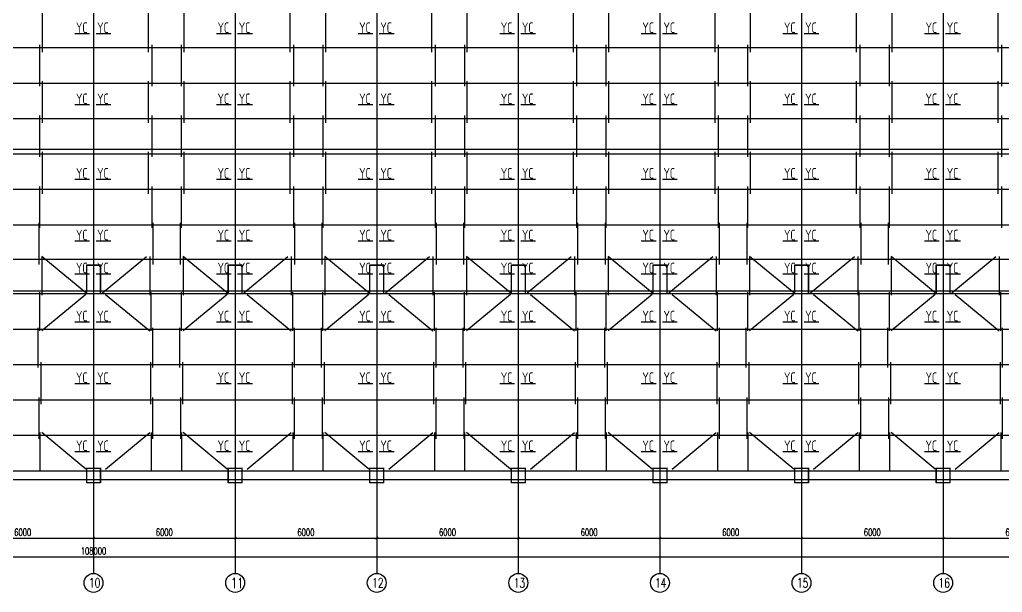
# Model space of a CAD drawing. Extents: x -73672 to 366960, y -527333 to 140666.
# Drawn here: x 250226 to 291866, y -342039 to -317779 of the extents above; entities that cross this region are included whole.
import ezdxf
from ezdxf.enums import TextEntityAlignment as Align

# ---------------------------------------------------------------- set-up
doc = ezdxf.new("R2010")
doc.units = 0
doc.header["$LTSCALE"] = 1000
doc.header["$MEASUREMENT"] = 0
for name, color, linetype in [('AXIS', 3, 'Continuous'), ('AXIS_TEXT', 7, 'Continuous'), ('COLUMN', 9, 'Continuous'), ('TEXT', 3, 'Continuous')]:
    doc.layers.add(name, color=color, linetype=linetype)
doc.styles.add('_TCH_AXIS', font='COMPLEX', dxfattribs={"bigfont": 'GBCBIG'})
doc.styles.add('_TCH_DIM_T3', font='SIMPLEX', dxfattribs={"width": 0.705882, "bigfont": 'GBCBIG'})
doc.styles.add('COMPLEX', font='COMPLEX', dxfattribs={"bigfont": 'Tssdchn.shx'})
doc.styles.add('TSSD_Rein', font='Tssdeng.shx', dxfattribs={"width": 0.7, "bigfont": 'hztxt.shx'})
doc.dimstyles.new('_TCH_ARCH-100', dxfattribs={"dimtxt": 297.5, "dimasz": 100, "dimexe": 250, "dimexo": 300, "dimgap": 100, "dimtad": 1, "dimdec": 0, "dimzin": 0, "dimdsep": 46, "dimtxsty": '_TCH_DIM_T3', "dimblk": 'ARCHTICK', "dimcen": 0.09, "dimclrt": 7, "dimazin": 2, "dimtfac": 1, "dimtdec": 0, "dimtix": 1, "dimtmove": 2, "dimatfit": 3, "dimfxl": 0, "dimtolj": 1, "dimtzin": 0, "dimarcsym": 0})

# ---------------------------------------------------------------- blocks, each defined once
blk = doc.blocks.new('_ArchTick')
at = {"color": 0, "linetype": 'ByBlock', "const_width": 0.4}
blk.add_lwpolyline([(-0.5, -0.5), (0.5, 0.5)], dxfattribs=at)
blk = doc.blocks.new('*D8695')
at = {"layer": 'AXIS', "color": 0, "lineweight": -2}
for p, q in [((199356, -337539), (199356, -340789)), ((307356, -337539), (307356, -340789)), ((199356, -340539), (307356, -340539))]:
    blk.add_line(p, q, dxfattribs=at)
at = {"layer": 'Defpoints', "color": 0}
for p in [(199356, -337239), (307356, -337239), (307356, -340539)]:
    blk.add_point(p, dxfattribs=at)
at = {"layer": 'AXIS', "color": 0, "linetype": 'ByBlock', "lineweight": -2, "xscale": 100, "yscale": 100, "zscale": 100, "rotation": 180}
blk.add_blockref('_ArchTick', (199356, -340539), dxfattribs=at)
at = {"layer": 'AXIS', "color": 0, "linetype": 'ByBlock', "lineweight": -2, "xscale": 100, "yscale": 100, "zscale": 100}
blk.add_blockref('_ArchTick', (307356, -340539), dxfattribs=at)
at = {"layer": 'AXIS', "color": 7, "insert": (253356, -340290), "char_height": 297.5, "attachment_point": 5, "style": '_TCH_DIM_T3'}
blk.add_mtext('\\A1;108000', dxfattribs=at)
blk = doc.blocks.new('*D8704')
at = {"layer": 'AXIS', "color": 0, "lineweight": -2}
for p, q in [((247356, -337539), (247356, -339989)), ((253356, -337539), (253356, -339989)), ((247356, -339739), (253356, -339739))]:
    blk.add_line(p, q, dxfattribs=at)
at = {"layer": 'Defpoints', "color": 0}
for p in [(247356, -337239), (253356, -337239), (253356, -339739)]:
    blk.add_point(p, dxfattribs=at)
at = {"layer": 'AXIS', "color": 0, "linetype": 'ByBlock', "lineweight": -2, "xscale": 100, "yscale": 100, "zscale": 100, "rotation": 180}
blk.add_blockref('_ArchTick', (247356, -339739), dxfattribs=at)
at = {"layer": 'AXIS', "color": 0, "linetype": 'ByBlock', "lineweight": -2, "xscale": 100, "yscale": 100, "zscale": 100}
blk.add_blockref('_ArchTick', (253356, -339739), dxfattribs=at)
at = {"layer": 'AXIS', "color": 7, "insert": (250356, -339490), "char_height": 297.5, "attachment_point": 5, "style": '_TCH_DIM_T3'}
blk.add_mtext('\\A1;6000', dxfattribs=at)
blk = doc.blocks.new('*D8705')
at = {"layer": 'AXIS', "color": 0, "lineweight": -2}
for p, q in [((253356, -337539), (253356, -339989)), ((259356, -337539), (259356, -339989)), ((253356, -339739), (259356, -339739))]:
    blk.add_line(p, q, dxfattribs=at)
at = {"layer": 'Defpoints', "color": 0}
for p in [(253356, -337239), (259356, -337239), (259356, -339739)]:
    blk.add_point(p, dxfattribs=at)
at = {"layer": 'AXIS', "color": 0, "linetype": 'ByBlock', "lineweight": -2, "xscale": 100, "yscale": 100, "zscale": 100, "rotation": 180}
blk.add_blockref('_ArchTick', (253356, -339739), dxfattribs=at)
at = {"layer": 'AXIS', "color": 0, "linetype": 'ByBlock', "lineweight": -2, "xscale": 100, "yscale": 100, "zscale": 100}
blk.add_blockref('_ArchTick', (259356, -339739), dxfattribs=at)
at = {"layer": 'AXIS', "color": 7, "insert": (256356, -339490), "char_height": 297.5, "attachment_point": 5, "style": '_TCH_DIM_T3'}
blk.add_mtext('\\A1;6000', dxfattribs=at)
blk = doc.blocks.new('*D8706')
at = {"layer": 'AXIS', "color": 0, "lineweight": -2}
for p, q in [((259356, -337539), (259356, -339989)), ((265356, -337539), (265356, -339989)), ((259356, -339739), (265356, -339739))]:
    blk.add_line(p, q, dxfattribs=at)
at = {"layer": 'Defpoints', "color": 0}
for p in [(259356, -337239), (265356, -337239), (265356, -339739)]:
    blk.add_point(p, dxfattribs=at)
at = {"layer": 'AXIS', "color": 0, "linetype": 'ByBlock', "lineweight": -2, "xscale": 100, "yscale": 100, "zscale": 100, "rotation": 180}
blk.add_blockref('_ArchTick', (259356, -339739), dxfattribs=at)
at = {"layer": 'AXIS', "color": 0, "linetype": 'ByBlock', "lineweight": -2, "xscale": 100, "yscale": 100, "zscale": 100}
blk.add_blockref('_ArchTick', (265356, -339739), dxfattribs=at)
at = {"layer": 'AXIS', "color": 7, "insert": (262356, -339490), "char_height": 297.5, "attachment_point": 5, "style": '_TCH_DIM_T3'}
blk.add_mtext('\\A1;6000', dxfattribs=at)
blk = doc.blocks.new('*D8707')
at = {"layer": 'AXIS', "color": 0, "lineweight": -2}
for p, q in [((265356, -337539), (265356, -339989)), ((271356, -337539), (271356, -339989)), ((265356, -339739), (271356, -339739))]:
    blk.add_line(p, q, dxfattribs=at)
at = {"layer": 'Defpoints', "color": 0}
for p in [(265356, -337239), (271356, -337239), (271356, -339739)]:
    blk.add_point(p, dxfattribs=at)
at = {"layer": 'AXIS', "color": 0, "linetype": 'ByBlock', "lineweight": -2, "xscale": 100, "yscale": 100, "zscale": 100, "rotation": 180}
blk.add_blockref('_ArchTick', (265356, -339739), dxfattribs=at)
at = {"layer": 'AXIS', "color": 0, "linetype": 'ByBlock', "lineweight": -2, "xscale": 100, "yscale": 100, "zscale": 100}
blk.add_blockref('_ArchTick', (271356, -339739), dxfattribs=at)
at = {"layer": 'AXIS', "color": 7, "insert": (268356, -339490), "char_height": 297.5, "attachment_point": 5, "style": '_TCH_DIM_T3'}
blk.add_mtext('\\A1;6000', dxfattribs=at)
blk = doc.blocks.new('*D8708')
at = {"layer": 'AXIS', "color": 0, "lineweight": -2}
for p, q in [((271356, -337539), (271356, -339989)), ((277356, -337539), (277356, -339989)), ((271356, -339739), (277356, -339739))]:
    blk.add_line(p, q, dxfattribs=at)
at = {"layer": 'Defpoints', "color": 0}
for p in [(271356, -337239), (277356, -337239), (277356, -339739)]:
    blk.add_point(p, dxfattribs=at)
at = {"layer": 'AXIS', "color": 0, "linetype": 'ByBlock', "lineweight": -2, "xscale": 100, "yscale": 100, "zscale": 100, "rotation": 180}
blk.add_blockref('_ArchTick', (271356, -339739), dxfattribs=at)
at = {"layer": 'AXIS', "color": 0, "linetype": 'ByBlock', "lineweight": -2, "xscale": 100, "yscale": 100, "zscale": 100}
blk.add_blockref('_ArchTick', (277356, -339739), dxfattribs=at)
at = {"layer": 'AXIS', "color": 7, "insert": (274356, -339490), "char_height": 297.5, "attachment_point": 5, "style": '_TCH_DIM_T3'}
blk.add_mtext('\\A1;6000', dxfattribs=at)
blk = doc.blocks.new('*D8709')
at = {"layer": 'AXIS', "color": 0, "lineweight": -2}
for p, q in [((277356, -337539), (277356, -339989)), ((283356, -337539), (283356, -339989)), ((277356, -339739), (283356, -339739))]:
    blk.add_line(p, q, dxfattribs=at)
at = {"layer": 'Defpoints', "color": 0}
for p in [(277356, -337239), (283356, -337239), (283356, -339739)]:
    blk.add_point(p, dxfattribs=at)
at = {"layer": 'AXIS', "color": 0, "linetype": 'ByBlock', "lineweight": -2, "xscale": 100, "yscale": 100, "zscale": 100, "rotation": 180}
blk.add_blockref('_ArchTick', (277356, -339739), dxfattribs=at)
at = {"layer": 'AXIS', "color": 0, "linetype": 'ByBlock', "lineweight": -2, "xscale": 100, "yscale": 100, "zscale": 100}
blk.add_blockref('_ArchTick', (283356, -339739), dxfattribs=at)
at = {"layer": 'AXIS', "color": 7, "insert": (280356, -339490), "char_height": 297.5, "attachment_point": 5, "style": '_TCH_DIM_T3'}
blk.add_mtext('\\A1;6000', dxfattribs=at)
blk = doc.blocks.new('*D8710')
at = {"layer": 'AXIS', "color": 0, "lineweight": -2}
for p, q in [((283356, -337539), (283356, -339989)), ((289356, -337539), (289356, -339989)), ((283356, -339739), (289356, -339739))]:
    blk.add_line(p, q, dxfattribs=at)
at = {"layer": 'Defpoints', "color": 0}
for p in [(283356, -337239), (289356, -337239), (289356, -339739)]:
    blk.add_point(p, dxfattribs=at)
at = {"layer": 'AXIS', "color": 0, "linetype": 'ByBlock', "lineweight": -2, "xscale": 100, "yscale": 100, "zscale": 100, "rotation": 180}
blk.add_blockref('_ArchTick', (283356, -339739), dxfattribs=at)
at = {"layer": 'AXIS', "color": 0, "linetype": 'ByBlock', "lineweight": -2, "xscale": 100, "yscale": 100, "zscale": 100}
blk.add_blockref('_ArchTick', (289356, -339739), dxfattribs=at)
at = {"layer": 'AXIS', "color": 7, "insert": (286356, -339490), "char_height": 297.5, "attachment_point": 5, "style": '_TCH_DIM_T3'}
blk.add_mtext('\\A1;6000', dxfattribs=at)
blk = doc.blocks.new('*D8711')
at = {"layer": 'AXIS', "color": 0, "lineweight": -2}
for p, q in [((289356, -337539), (289356, -339989)), ((295356, -337539), (295356, -339989)), ((289356, -339739), (295356, -339739))]:
    blk.add_line(p, q, dxfattribs=at)
at = {"layer": 'Defpoints', "color": 0}
for p in [(289356, -337239), (295356, -337239), (295356, -339739)]:
    blk.add_point(p, dxfattribs=at)
at = {"layer": 'AXIS', "color": 0, "linetype": 'ByBlock', "lineweight": -2, "xscale": 100, "yscale": 100, "zscale": 100, "rotation": 180}
blk.add_blockref('_ArchTick', (289356, -339739), dxfattribs=at)
at = {"layer": 'AXIS', "color": 0, "linetype": 'ByBlock', "lineweight": -2, "xscale": 100, "yscale": 100, "zscale": 100}
blk.add_blockref('_ArchTick', (295356, -339739), dxfattribs=at)
at = {"layer": 'AXIS', "color": 7, "insert": (292356, -339490), "char_height": 297.5, "attachment_point": 5, "style": '_TCH_DIM_T3'}
blk.add_mtext('\\A1;6000', dxfattribs=at)
blk = doc.blocks.new('_AXISO')
blk.add_circle((0, 0), 0.5)
at = {"layer": 'AXIS_TEXT', "style": 'COMPLEX'}
blk.add_attdef('A', text='', height=0.56, dxfattribs=at).set_placement((-0.25, -0.28), (0.25, -0.28), align=Align.FIT)

msp = doc.modelspace()

# ---------------------------------------------------------------- linework, layer by layer
at = {"color": 1}
for p, q in [((253356.38, -279613.36), (253356.38, -337919.16)), ((259356.38, -279613.36), (259356.38, -337919.16)), ((265356.38, -279613.36), (265356.38, -337919.16)), ((271356.38, -279613.36), (271356.38, -337919.16)), ((277356.38, -279613.36), (277356.38, -337919.16)), ((283356.38, -279613.36), (283356.38, -337919.16)), ((289356.38, -279613.36), (289356.38, -337919.16)), ((196970.72, -323265.56), (308442.6, -323265.56)), ((196970.72, -329265.56), (308442.6, -329265.56)), ((196970.72, -337265.56), (308442.6, -337265.56))]:
    msp.add_line(p, q, dxfattribs=at)
at = {"color": 0}
for p, q in [((251179.22, -317384.49), (251179.22, -319155.43)), ((255676.61, -317384.49), (255676.61, -319155.43)), ((257179.22, -317384.49), (257179.22, -319155.43)), ((261676.61, -317384.49), (261676.61, -319155.43)), ((263179.22, -317384.49), (263179.22, -319155.43)), ((267676.61, -317384.49), (267676.61, -319155.43)), ((269179.22, -317384.49), (269179.22, -319155.43)), ((273676.61, -317384.49), (273676.61, -319155.43)), ((275179.22, -317384.49), (275179.22, -319155.43)), ((279676.61, -317384.49), (279676.61, -319155.43)), ((281179.22, -317384.49), (281179.22, -319155.43)), ((285676.61, -317384.49), (285676.61, -319155.43)), ((287179.22, -317384.49), (287179.22, -319155.43)), ((291676.61, -317384.49), (291676.61, -319155.43)), ((251068.71, -318842.33), (251068.71, -320594.82)), ((255827.72, -318842.33), (255827.72, -320594.82)), ((257068.71, -318842.33), (257068.71, -320594.82)), ((261827.72, -318842.33), (261827.72, -320594.82)), ((263068.71, -318842.33), (263068.71, -320594.82)), ((267827.72, -318842.33), (267827.72, -320594.82)), ((269068.71, -318842.33), (269068.71, -320594.82)), ((273827.72, -318842.33), (273827.72, -320594.82)), ((275068.71, -318842.33), (275068.71, -320594.82)), ((279827.72, -318842.33), (279827.72, -320594.82)), ((281068.71, -318842.33), (281068.71, -320594.82)), ((285827.72, -318842.33), (285827.72, -320594.82)), ((287068.71, -318842.33), (287068.71, -320594.82)), ((291827.72, -318842.33), (291827.72, -320594.82)), ((251179.22, -320384.49), (251179.22, -322155.43)), ((255676.61, -320384.49), (255676.61, -322155.43)), ((257179.22, -320384.49), (257179.22, -322155.43)), ((261676.61, -320384.49), (261676.61, -322155.43)), ((263179.22, -320384.49), (263179.22, -322155.43)), ((267676.61, -320384.49), (267676.61, -322155.43)), ((269179.22, -320384.49), (269179.22, -322155.43)), ((273676.61, -320384.49), (273676.61, -322155.43)), ((275179.22, -320384.49), (275179.22, -322155.43)), ((279676.61, -320384.49), (279676.61, -322155.43)), ((281179.22, -320384.49), (281179.22, -322155.43)), ((285676.61, -320384.49), (285676.61, -322155.43)), ((287179.22, -320384.49), (287179.22, -322155.43)), ((291676.61, -320384.49), (291676.61, -322155.43)), ((251068.71, -321842.33), (251068.71, -323594.82)), ((255827.72, -321842.33), (255827.72, -323594.82)), ((257068.71, -321842.33), (257068.71, -323594.82)), ((261827.72, -321842.33), (261827.72, -323594.82)), ((263068.71, -321842.33), (263068.71, -323594.82)), ((267827.72, -321842.33), (267827.72, -323594.82)), ((269068.71, -321842.33), (269068.71, -323594.82)), ((273827.72, -321842.33), (273827.72, -323594.82)), ((275068.71, -321842.33), (275068.71, -323594.82)), ((279827.72, -321842.33), (279827.72, -323594.82)), ((281068.71, -321842.33), (281068.71, -323594.82)), ((285827.72, -321842.33), (285827.72, -323594.82)), ((287068.71, -321842.33), (287068.71, -323594.82)), ((291827.72, -321842.33), (291827.72, -323594.82)), ((251179.22, -323384.49), (251179.22, -325155.43)), ((255676.61, -323384.49), (255676.61, -325155.43)), ((257179.22, -323384.49), (257179.22, -325155.43)), ((261676.61, -323384.49), (261676.61, -325155.43)), ((263179.22, -323384.49), (263179.22, -325155.43)), ((267676.61, -323384.49), (267676.61, -325155.43)), ((269179.22, -323384.49), (269179.22, -325155.43)), ((273676.61, -323384.49), (273676.61, -325155.43)), ((275179.22, -323384.49), (275179.22, -325155.43)), ((279676.61, -323384.49), (279676.61, -325155.43)), ((281179.22, -323384.49), (281179.22, -325155.43)), ((285676.61, -323384.49), (285676.61, -325155.43)), ((287179.22, -323384.49), (287179.22, -325155.43)), ((291676.61, -323384.49), (291676.61, -325155.43)), ((251068.71, -324842.33), (251068.71, -326594.82)), ((255827.72, -324842.33), (255827.72, -326594.82)), ((257068.71, -324842.33), (257068.71, -326594.82)), ((261827.72, -324842.33), (261827.72, -326594.82)), ((263068.71, -324842.33), (263068.71, -326594.82)), ((267827.72, -324842.33), (267827.72, -326594.82)), ((269068.71, -324842.33), (269068.71, -326594.82)), ((273827.72, -324842.33), (273827.72, -326594.82)), ((275068.71, -324842.33), (275068.71, -326594.82)), ((279827.72, -324842.33), (279827.72, -326594.82)), ((281068.71, -324842.33), (281068.71, -326594.82)), ((285827.72, -324842.33), (285827.72, -326594.82)), ((287068.71, -324842.33), (287068.71, -326594.82)), ((291827.72, -324842.33), (291827.72, -326594.82)), ((251032.48, -326384.49), (251032.48, -328155.43)), ((255870.51, -326384.49), (255870.51, -328155.43)), ((257032.48, -326384.49), (257032.48, -328155.43)), ((261870.51, -326384.49), (261870.51, -328155.43)), ((263032.48, -326384.49), (263032.48, -328155.43)), ((267870.51, -326384.49), (267870.51, -328155.43)), ((269032.48, -326384.49), (269032.48, -328155.43)), ((273870.51, -326384.49), (273870.51, -328155.43)), ((275032.48, -326384.49), (275032.48, -328155.43)), ((279870.51, -326384.49), (279870.51, -328155.43)), ((281032.48, -326384.49), (281032.48, -328155.43)), ((285870.51, -326384.49), (285870.51, -328155.43)), ((287032.48, -326384.49), (287032.48, -328155.43)), ((251001.83, -330834.73), (251001.83, -332516.01)), ((255861.46, -330834.73), (255861.46, -332516.01)), ((257001.83, -330834.73), (257001.83, -332516.01)), ((261861.46, -330834.73), (261861.46, -332516.01)), ((263001.83, -330834.73), (263001.83, -332516.01)), ((267861.46, -330834.73), (267861.46, -332516.01)), ((269001.83, -330834.73), (269001.83, -332516.01)), ((273861.46, -330834.73), (273861.46, -332516.01)), ((275001.83, -330834.73), (275001.83, -332516.01)), ((279861.46, -330834.73), (279861.46, -332516.01)), ((281001.83, -330834.73), (281001.83, -332516.01)), ((285861.46, -330834.73), (285861.46, -332516.01)), ((287001.83, -330834.73), (287001.83, -332516.01)), ((291861.46, -330834.73), (291861.46, -332516.01)), ((251122.7, -332283.67), (251122.7, -334068.02)), ((255767.67, -332283.67), (255767.67, -334068.02)), ((257122.7, -332283.67), (257122.7, -334068.02)), ((261767.67, -332283.67), (261767.67, -334068.02)), ((263122.7, -332283.67), (263122.7, -334068.02)), ((267767.67, -332283.67), (267767.67, -334068.02)), ((269122.7, -332283.67), (269122.7, -334068.02)), ((273767.67, -332283.67), (273767.67, -334068.02)), ((275122.7, -332283.67), (275122.7, -334068.02)), ((279767.67, -332283.67), (279767.67, -334068.02)), ((281122.7, -332283.67), (281122.7, -334068.02)), ((285767.67, -332283.67), (285767.67, -334068.02)), ((287122.7, -332283.67), (287122.7, -334068.02)), ((291767.67, -332283.67), (291767.67, -334068.02)), ((251042.21, -333786.28), (251042.21, -335530.39)), ((255861.58, -333786.28), (255861.58, -335530.39)), ((257042.21, -333786.28), (257042.21, -335530.39)), ((261861.58, -333786.28), (261861.58, -335530.39)), ((263042.21, -333786.28), (263042.21, -335530.39)), ((267861.58, -333786.28), (267861.58, -335530.39)), ((269042.21, -333786.28), (269042.21, -335530.39)), ((273861.58, -333786.28), (273861.58, -335530.39)), ((275042.21, -333786.28), (275042.21, -335530.39)), ((279861.58, -333786.28), (279861.58, -335530.39)), ((281042.21, -333786.28), (281042.21, -335530.39)), ((285861.58, -333786.28), (285861.58, -335530.39)), ((287042.21, -333786.28), (287042.21, -335530.39)), ((291861.58, -333786.28), (291861.58, -335530.39))]:
    msp.add_line(p, q, dxfattribs=at)
for p, q in [((252566.8, -318364.91), (253192.3, -318364.91)), ((253462.96, -318364.91), (254088.46, -318364.91)), ((258566.8, -318364.91), (259192.3, -318364.91)), ((259462.96, -318364.91), (260088.46, -318364.91)), ((264566.8, -318364.91), (265192.3, -318364.91)), ((265462.96, -318364.91), (266088.46, -318364.91)), ((270566.8, -318364.91), (271192.3, -318364.91)), ((271462.96, -318364.91), (272088.46, -318364.91)), ((276566.8, -318364.91), (277192.3, -318364.91)), ((277462.96, -318364.91), (278088.46, -318364.91)), ((282566.8, -318364.91), (283192.3, -318364.91)), ((283462.96, -318364.91), (284088.46, -318364.91)), ((288566.8, -318364.91), (289192.3, -318364.91)), ((289462.96, -318364.91), (290088.46, -318364.91)), ((252566.8, -321377.09), (253192.3, -321377.09)), ((253462.96, -321377.09), (254088.46, -321377.09)), ((258566.8, -321377.09), (259192.3, -321377.09)), ((259462.96, -321377.09), (260088.46, -321377.09)), ((264566.8, -321377.09), (265192.3, -321377.09)), ((265462.96, -321377.09), (266088.46, -321377.09)), ((270566.8, -321377.09), (271192.3, -321377.09)), ((271462.96, -321377.09), (272088.46, -321377.09)), ((276566.8, -321377.09), (277192.3, -321377.09)), ((277462.96, -321377.09), (278088.46, -321377.09)), ((282566.8, -321377.09), (283192.3, -321377.09)), ((283462.96, -321377.09), (284088.46, -321377.09)), ((288566.8, -321377.09), (289192.3, -321377.09)), ((289462.96, -321377.09), (290088.46, -321377.09)), ((252566.8, -324532.57), (253192.3, -324532.57)), ((253462.96, -324532.57), (254088.46, -324532.57)), ((258566.8, -324532.57), (259192.3, -324532.57)), ((259462.96, -324532.57), (260088.46, -324532.57)), ((264566.8, -324532.57), (265192.3, -324532.57)), ((265462.96, -324532.57), (266088.46, -324532.57)), ((270566.8, -324532.57), (271192.3, -324532.57)), ((271462.96, -324532.57), (272088.46, -324532.57)), ((276566.8, -324532.57), (277192.3, -324532.57)), ((277462.96, -324532.57), (278088.46, -324532.57)), ((282566.8, -324532.57), (283192.3, -324532.57)), ((283462.96, -324532.57), (284088.46, -324532.57)), ((288566.8, -324532.57), (289192.3, -324532.57)), ((289462.96, -324532.57), (290088.46, -324532.57)), ((252566.8, -327148.46), (253192.3, -327148.46)), ((253462.96, -327148.46), (254088.46, -327148.46)), ((258566.8, -327148.46), (259192.3, -327148.46)), ((259462.96, -327148.46), (260088.46, -327148.46)), ((264566.8, -327148.46), (265192.3, -327148.46)), ((265462.96, -327148.46), (266088.46, -327148.46)), ((270566.8, -327148.46), (271192.3, -327148.46)), ((271462.96, -327148.46), (272088.46, -327148.46)), ((276566.8, -327148.46), (277192.3, -327148.46)), ((277462.96, -327148.46), (278088.46, -327148.46)), ((282566.8, -327148.46), (283192.3, -327148.46)), ((283462.96, -327148.46), (284088.46, -327148.46)), ((288566.8, -327148.46), (289192.3, -327148.46)), ((289462.96, -327148.46), (290088.46, -327148.46)), ((253024.08, -329353.35), (251158.95, -327808.51)), ((251158.95, -327808.51), (251158.95, -329448.55)), ((253730.28, -329353.35), (255595.41, -327808.51)), ((255735.56, -327808.51), (255735.56, -329448.55)), ((259024.08, -329353.35), (257158.95, -327808.51)), ((257158.95, -327808.51), (257158.95, -329448.55)), ((259730.28, -329353.35), (261595.41, -327808.51)), ((261735.56, -327808.51), (261735.56, -329448.55)), ((265024.08, -329353.35), (263158.95, -327808.51)), ((263158.95, -327808.51), (263158.95, -329448.55)), ((265730.28, -329353.35), (267595.41, -327808.51)), ((267735.56, -327808.51), (267735.56, -329448.55)), ((271024.08, -329353.35), (269158.95, -327808.51)), ((269158.95, -327808.51), (269158.95, -329448.55)), ((271730.28, -329353.35), (273595.41, -327808.51)), ((273735.56, -327808.51), (273735.56, -329448.55)), ((277024.08, -329353.35), (275158.95, -327808.51)), ((275158.95, -327808.51), (275158.95, -329448.55)), ((277730.28, -329353.35), (279595.41, -327808.51)), ((279735.56, -327808.51), (279735.56, -329448.55)), ((283024.08, -329353.35), (281158.95, -327808.51)), ((281158.95, -327808.51), (281158.95, -329448.55)), ((283730.28, -329353.35), (285595.41, -327808.51)), ((285735.56, -327808.51), (285735.56, -329448.55)), ((289024.08, -329353.35), (287158.95, -327808.51)), ((287158.95, -327808.51), (287158.95, -329448.55)), ((289730.28, -329353.35), (291595.41, -327808.51)), ((291735.56, -327808.51), (291735.56, -329448.55)), ((252566.8, -328544.28), (253192.3, -328544.28)), ((253462.96, -328544.28), (254088.46, -328544.28)), ((258566.8, -328544.28), (259192.3, -328544.28)), ((259462.96, -328544.28), (260088.46, -328544.28)), ((264566.8, -328544.28), (265192.3, -328544.28)), ((265462.96, -328544.28), (266088.46, -328544.28)), ((270566.8, -328544.28), (271192.3, -328544.28)), ((271462.96, -328544.28), (272088.46, -328544.28)), ((276566.8, -328544.28), (277192.3, -328544.28)), ((277462.96, -328544.28), (278088.46, -328544.28)), ((282566.8, -328544.28), (283192.3, -328544.28)), ((283462.96, -328544.28), (284088.46, -328544.28)), ((288566.8, -328544.28), (289192.3, -328544.28)), ((289462.96, -328544.28), (290088.46, -328544.28)), ((251078.45, -330962.6), (251078.45, -329322.56)), ((255802.64, -330962.6), (255802.64, -329322.56)), ((257078.45, -330962.6), (257078.45, -329322.56)), ((261802.64, -330962.6), (261802.64, -329322.56)), ((263078.45, -330962.6), (263078.45, -329322.56)), ((267802.64, -330962.6), (267802.64, -329322.56)), ((269078.45, -330962.6), (269078.45, -329322.56)), ((273802.64, -330962.6), (273802.64, -329322.56)), ((275078.45, -330962.6), (275078.45, -329322.56)), ((279802.64, -330962.6), (279802.64, -329322.56)), ((281078.45, -330962.6), (281078.45, -329322.56)), ((285802.64, -330962.6), (285802.64, -329322.56)), ((287078.45, -330962.6), (287078.45, -329322.56)), ((291802.64, -330962.6), (291802.64, -329322.56)), ((253024.08, -329417.76), (251158.95, -330962.6)), ((253870.43, -329417.76), (255735.56, -330962.6)), ((259024.08, -329417.76), (257158.95, -330962.6)), ((259870.43, -329417.76), (261735.56, -330962.6)), ((265024.08, -329417.76), (263158.95, -330962.6)), ((265870.43, -329417.76), (267735.56, -330962.6)), ((271024.08, -329417.76), (269158.95, -330962.6)), ((271870.43, -329417.76), (273735.56, -330962.6)), ((277024.08, -329417.76), (275158.95, -330962.6)), ((277870.43, -329417.76), (279735.56, -330962.6)), ((283024.08, -329417.76), (281158.95, -330962.6)), ((283870.43, -329417.76), (285735.56, -330962.6)), ((289024.08, -329417.76), (287158.95, -330962.6)), ((289870.43, -329417.76), (291735.56, -330962.6)), ((252566.8, -330579.51), (253192.3, -330579.51)), ((253462.96, -330579.51), (254088.46, -330579.51)), ((258566.8, -330579.51), (259192.3, -330579.51)), ((259462.96, -330579.51), (260088.46, -330579.51)), ((264566.8, -330579.51), (265192.3, -330579.51)), ((265462.96, -330579.51), (266088.46, -330579.51)), ((270566.8, -330579.51), (271192.3, -330579.51)), ((271462.96, -330579.51), (272088.46, -330579.51)), ((276566.8, -330579.51), (277192.3, -330579.51)), ((277462.96, -330579.51), (278088.46, -330579.51)), ((282566.8, -330579.51), (283192.3, -330579.51)), ((283462.96, -330579.51), (284088.46, -330579.51)), ((288566.8, -330579.51), (289192.3, -330579.51)), ((289462.96, -330579.51), (290088.46, -330579.51)), ((252566.8, -333189.76), (253192.3, -333189.76)), ((253462.96, -333189.76), (254088.46, -333189.76)), ((258566.8, -333189.76), (259192.3, -333189.76)), ((259462.96, -333189.76), (260088.46, -333189.76)), ((264566.8, -333189.76), (265192.3, -333189.76)), ((265462.96, -333189.76), (266088.46, -333189.76)), ((270566.8, -333189.76), (271192.3, -333189.76)), ((271462.96, -333189.76), (272088.46, -333189.76)), ((276566.8, -333189.76), (277192.3, -333189.76)), ((277462.96, -333189.76), (278088.46, -333189.76)), ((282566.8, -333189.76), (283192.3, -333189.76)), ((283462.96, -333189.76), (284088.46, -333189.76)), ((288566.8, -333189.76), (289192.3, -333189.76)), ((289462.96, -333189.76), (290088.46, -333189.76)), ((251078.45, -335273.36), (251078.45, -336913.4)), ((253024.08, -336818.19), (251158.95, -335273.36)), ((253870.43, -336818.19), (255735.56, -335273.36)), ((255802.64, -335273.36), (255802.64, -336913.4)), ((257078.45, -335273.36), (257078.45, -336913.4)), ((259024.08, -336818.19), (257158.95, -335273.36)), ((259870.43, -336818.19), (261735.56, -335273.36)), ((261802.64, -335273.36), (261802.64, -336913.4)), ((263078.45, -335273.36), (263078.45, -336913.4)), ((265024.08, -336818.19), (263158.95, -335273.36)), ((265870.43, -336818.19), (267735.56, -335273.36)), ((267802.64, -335273.36), (267802.64, -336913.4)), ((269078.45, -335273.36), (269078.45, -336913.4)), ((271024.08, -336818.19), (269158.95, -335273.36)), ((271870.43, -336818.19), (273735.56, -335273.36)), ((273802.64, -335273.36), (273802.64, -336913.4)), ((275078.45, -335273.36), (275078.45, -336913.4)), ((277024.08, -336818.19), (275158.95, -335273.36)), ((277870.43, -336818.19), (279735.56, -335273.36)), ((279802.64, -335273.36), (279802.64, -336913.4)), ((281078.45, -335273.36), (281078.45, -336913.4)), ((283024.08, -336818.19), (281158.95, -335273.36)), ((283870.43, -336818.19), (285735.56, -335273.36)), ((285802.64, -335273.36), (285802.64, -336913.4)), ((287078.45, -335273.36), (287078.45, -336913.4)), ((289024.08, -336818.19), (287158.95, -335273.36)), ((289870.43, -336818.19), (291735.56, -335273.36)), ((291802.64, -335273.36), (291802.64, -336913.4)), ((252566.8, -336074.78), (253192.3, -336074.78)), ((253462.96, -336074.78), (254088.46, -336074.78)), ((258566.8, -336074.78), (259192.3, -336074.78)), ((259462.96, -336074.78), (260088.46, -336074.78)), ((264566.8, -336074.78), (265192.3, -336074.78)), ((265462.96, -336074.78), (266088.46, -336074.78)), ((270566.8, -336074.78), (271192.3, -336074.78)), ((271462.96, -336074.78), (272088.46, -336074.78)), ((276566.8, -336074.78), (277192.3, -336074.78)), ((277462.96, -336074.78), (278088.46, -336074.78)), ((282566.8, -336074.78), (283192.3, -336074.78)), ((283462.96, -336074.78), (284088.46, -336074.78)), ((288566.8, -336074.78), (289192.3, -336074.78)), ((289462.96, -336074.78), (290088.46, -336074.78)), ((283356.38, -337385.56), (283356.38, -338885.56)), ((289356.38, -337385.56), (289356.38, -338885.56))]:
    msp.add_line(p, q)
at = {"color": 0, "const_width": 50}
for points in [[(253056.38, -328185.56), (253056.38, -329385.56), (253656.38, -329385.56), (253656.38, -328185.56), (253056.38, -328185.56)], [(259056.38, -328185.56), (259056.38, -329385.56), (259656.38, -329385.56), (259656.38, -328185.56), (259056.38, -328185.56)], [(265056.38, -328185.56), (265056.38, -329385.56), (265656.38, -329385.56), (265656.38, -328185.56), (265056.38, -328185.56)], [(271056.38, -328185.56), (271056.38, -329385.56), (271656.38, -329385.56), (271656.38, -328185.56), (271056.38, -328185.56)], [(277056.38, -328185.56), (277056.38, -329385.56), (277656.38, -329385.56), (277656.38, -328185.56), (277056.38, -328185.56)], [(283056.38, -328185.56), (283056.38, -329385.56), (283656.38, -329385.56), (283656.38, -328185.56), (283056.38, -328185.56)], [(289056.38, -328185.56), (289056.38, -329385.56), (289656.38, -329385.56), (289656.38, -328185.56), (289056.38, -328185.56)], [(253656.38, -337385.56), (253656.38, -336785.56), (253056.38, -336785.56), (253056.38, -337385.56), (253656.38, -337385.56)], [(259656.38, -337385.56), (259656.38, -336785.56), (259056.38, -336785.56), (259056.38, -337385.56), (259656.38, -337385.56)], [(265656.38, -337385.56), (265656.38, -336785.56), (265056.38, -336785.56), (265056.38, -337385.56), (265656.38, -337385.56)], [(271656.38, -337385.56), (271656.38, -336785.56), (271056.38, -336785.56), (271056.38, -337385.56), (271656.38, -337385.56)], [(277656.38, -337385.56), (277656.38, -336785.56), (277056.38, -336785.56), (277056.38, -337385.56), (277656.38, -337385.56)], [(283656.38, -337385.56), (283656.38, -336785.56), (283056.38, -336785.56), (283056.38, -337385.56), (283656.38, -337385.56)], [(289656.38, -337385.56), (289656.38, -336785.56), (289056.38, -336785.56), (289056.38, -337385.56), (289656.38, -337385.56)]]:
    msp.add_lwpolyline(points, dxfattribs=at)
at = {"layer": 'AXIS'}
for p, q in [((199356.38, -318965.56), (307356.38, -318965.56)), ((199356.38, -320465.56), (307356.38, -320465.56)), ((199356.38, -321965.56), (307356.38, -321965.56)), ((199356.38, -323465.56), (307356.38, -323465.56)), ((199356.38, -324965.56), (307356.38, -324965.56)), ((199356.38, -326465.56), (307356.38, -326465.56)), ((199356.38, -327925.56), (307356.38, -327925.56)), ((199236.38, -329385.56), (307476.38, -329385.56)), ((199236.38, -330885.56), (307476.38, -330885.56)), ((199236.38, -332385.56), (307476.38, -332385.56)), ((199236.38, -333885.56), (307476.38, -333885.56)), ((199236.38, -335385.56), (307476.38, -335385.56)), ((199356.38, -336885.56), (306876.38, -336885.56)), ((253356.38, -337238.53), (253356.38, -341238.53)), ((259356.38, -337238.53), (259356.38, -341238.53)), ((265356.38, -337238.53), (265356.38, -341238.53)), ((271356.38, -337238.53), (271356.38, -341238.53)), ((277356.38, -337238.53), (277356.38, -341238.53)), ((283356.38, -337238.53), (283356.38, -341238.53)), ((289356.38, -337238.53), (289356.38, -341238.53))]:
    msp.add_line(p, q, dxfattribs=at)
at = {"layer": 'COLUMN'}
for points in [[(253056.38, -329385.56), (253656.38, -329385.56), (253656.38, -328185.56), (253056.38, -328185.56)], [(259056.38, -329385.56), (259656.38, -329385.56), (259656.38, -328185.56), (259056.38, -328185.56)], [(265056.38, -329385.56), (265656.38, -329385.56), (265656.38, -328185.56), (265056.38, -328185.56)], [(271056.38, -329385.56), (271656.38, -329385.56), (271656.38, -328185.56), (271056.38, -328185.56)], [(277056.38, -329385.56), (277656.38, -329385.56), (277656.38, -328185.56), (277056.38, -328185.56)], [(283056.38, -329385.56), (283656.38, -329385.56), (283656.38, -328185.56), (283056.38, -328185.56)], [(289056.38, -329385.56), (289656.38, -329385.56), (289656.38, -328185.56), (289056.38, -328185.56)], [(253056.38, -337385.56), (253656.38, -337385.56), (253656.38, -336785.56), (253056.38, -336785.56)], [(259056.38, -337385.56), (259656.38, -337385.56), (259656.38, -336785.56), (259056.38, -336785.56)], [(265056.38, -337385.56), (265656.38, -337385.56), (265656.38, -336785.56), (265056.38, -336785.56)], [(271056.38, -337385.56), (271656.38, -337385.56), (271656.38, -336785.56), (271056.38, -336785.56)], [(277056.38, -337385.56), (277656.38, -337385.56), (277656.38, -336785.56), (277056.38, -336785.56)], [(283056.38, -337385.56), (283656.38, -337385.56), (283656.38, -336785.56), (283056.38, -336785.56)], [(289056.38, -337385.56), (289656.38, -337385.56), (289656.38, -336785.56), (289056.38, -336785.56)]]:
    msp.add_lwpolyline(points, close=True, dxfattribs=at)

# ---------------------------------------------------------------- block references
at = {"layer": 'AXIS'}
ref = msp.add_blockref('_AXISO', (253356.38, -341638.53), dxfattribs=dict(at, xscale=800, yscale=800, zscale=800))
ref.add_attrib('A', '10', (253160.93, -341839.03), dxfattribs={"color": 7, "height": 401.002, "style": '_TCH_AXIS', "width": 0.705882})
ref = msp.add_blockref('_AXISO', (259356.38, -341638.53), dxfattribs=dict(at, xscale=800, yscale=800, zscale=800))
ref.add_attrib('A', '11', (259180.57, -341856.46), dxfattribs={"color": 7, "height": 435.854, "style": '_TCH_AXIS', "width": 0.705882})
ref = msp.add_blockref('_AXISO', (265356.38, -341638.53), dxfattribs=dict(at, xscale=800, yscale=800, zscale=800))
ref.add_attrib('A', '12', (265160.93, -341839.03), dxfattribs={"color": 7, "height": 401.002, "style": '_TCH_AXIS', "width": 0.705882})
ref = msp.add_blockref('_AXISO', (271356.38, -341638.53), dxfattribs=dict(at, xscale=800, yscale=800, zscale=800))
ref.add_attrib('A', '13', (271160.93, -341839.03), dxfattribs={"color": 7, "height": 401.002, "style": '_TCH_AXIS', "width": 0.705882})
ref = msp.add_blockref('_AXISO', (277356.38, -341638.53), dxfattribs=dict(at, xscale=800, yscale=800, zscale=800))
ref.add_attrib('A', '14', (277154.35, -341832.41), dxfattribs={"color": 7, "height": 387.75, "style": '_TCH_AXIS', "width": 0.705882})
ref = msp.add_blockref('_AXISO', (283356.38, -341638.53), dxfattribs=dict(at, xscale=800, yscale=800, zscale=800))
ref.add_attrib('A', '15', (283160.93, -341839.03), dxfattribs={"color": 7, "height": 401.002, "style": '_TCH_AXIS', "width": 0.705882})
ref = msp.add_blockref('_AXISO', (289356.38, -341638.53), dxfattribs=dict(at, xscale=800, yscale=800, zscale=800))
ref.add_attrib('A', '16', (289160.93, -341839.03), dxfattribs={"color": 7, "height": 401.002, "style": '_TCH_AXIS', "width": 0.705882})

# ---------------------------------------------------------------- texts
at = {"layer": 'TEXT', "ltscale": 99, "style": 'TSSD_Rein', "width": 0.7}
for p in [(252614.09, -318344.71), (253510.25, -318344.71), (258614.09, -318344.71), (259510.25, -318344.71), (264614.09, -318344.71), (265510.25, -318344.71), (270614.09, -318344.71), (271510.25, -318344.71), (276614.09, -318344.71), (277510.25, -318344.71), (282614.09, -318344.71), (283510.25, -318344.71), (288614.09, -318344.71), (289510.25, -318344.71), (252614.09, -321356.89), (253510.25, -321356.89), (258614.09, -321356.89), (259510.25, -321356.89), (264614.09, -321356.89), (265510.25, -321356.89), (270614.09, -321356.89), (271510.25, -321356.89), (276614.09, -321356.89), (277510.25, -321356.89), (282614.09, -321356.89), (283510.25, -321356.89), (288614.09, -321356.89), (289510.25, -321356.89), (252614.09, -324512.37), (253510.25, -324512.37), (258614.09, -324512.37), (259510.25, -324512.37), (264614.09, -324512.37), (265510.25, -324512.37), (270614.09, -324512.37), (271510.25, -324512.37), (276614.09, -324512.37), (277510.25, -324512.37), (282614.09, -324512.37), (283510.25, -324512.37), (288614.09, -324512.37), (289510.25, -324512.37), (252614.09, -327128.26), (253510.25, -327128.26), (258614.09, -327128.26), (259510.25, -327128.26), (264614.09, -327128.26), (265510.25, -327128.26), (270614.09, -327128.26), (271510.25, -327128.26), (276614.09, -327128.26), (277510.25, -327128.26), (282614.09, -327128.26), (283510.25, -327128.26), (288614.09, -327128.26), (289510.25, -327128.26), (252614.09, -328524.08), (253510.25, -328524.08), (258614.09, -328524.08), (259510.25, -328524.08), (264614.09, -328524.08), (265510.25, -328524.08), (270614.09, -328524.08), (271510.25, -328524.08), (276614.09, -328524.08), (277510.25, -328524.08), (282614.09, -328524.08), (283510.25, -328524.08), (288614.09, -328524.08), (289510.25, -328524.08), (252614.09, -330559.31), (253510.25, -330559.31), (258614.09, -330559.31), (259510.25, -330559.31), (264614.09, -330559.31), (265510.25, -330559.31), (270614.09, -330559.31), (271510.25, -330559.31), (276614.09, -330559.31), (277510.25, -330559.31), (282614.09, -330559.31), (283510.25, -330559.31), (288614.09, -330559.31), (289510.25, -330559.31), (252614.09, -333169.56), (253510.25, -333169.56), (258614.09, -333169.56), (259510.25, -333169.56), (264614.09, -333169.56), (265510.25, -333169.56), (270614.09, -333169.56), (271510.25, -333169.56), (276614.09, -333169.56), (277510.25, -333169.56), (282614.09, -333169.56), (283510.25, -333169.56), (288614.09, -333169.56), (289510.25, -333169.56), (252614.09, -336054.57), (253510.25, -336054.57), (258614.09, -336054.57), (259510.25, -336054.57), (264614.09, -336054.57), (265510.25, -336054.57), (270614.09, -336054.57), (271510.25, -336054.57), (276614.09, -336054.57), (277510.25, -336054.57), (282614.09, -336054.57), (283510.25, -336054.57), (288614.09, -336054.57), (289510.25, -336054.57)]:
    msp.add_text('YC', height=450, dxfattribs=at).set_placement(p)

# ---------------------------------------------------------------- dimensions: what is measured, and where the dimension line sits
at = {"layer": 'AXIS'}
for p1, p2, distance, picture, middle in [((199356.38, -337238.53), (307356.38, -337238.53), -3300, '*D8695', (253356.38, -340289.78)), ((247356.38, -337238.53), (253356.38, -337238.53), -2500, '*D8704', (250356.38, -339489.78)), ((253356.38, -337238.53), (259356.38, -337238.53), -2500, '*D8705', (256356.38, -339489.78)), ((259356.38, -337238.53), (265356.38, -337238.53), -2500, '*D8706', (262356.38, -339489.78)), ((265356.38, -337238.53), (271356.38, -337238.53), -2500, '*D8707', (268356.38, -339489.78)), ((271356.38, -337238.53), (277356.38, -337238.53), -2500, '*D8708', (274356.38, -339489.78)), ((277356.38, -337238.53), (283356.38, -337238.53), -2500, '*D8709', (280356.38, -339489.78)), ((283356.38, -337238.53), (289356.38, -337238.53), -2500, '*D8710', (286356.38, -339489.78)), ((289356.38, -337238.53), (295356.38, -337238.53), -2500, '*D8711', (292356.38, -339489.78))]:
    dim = msp.add_aligned_dim(p1=p1, p2=p2, distance=distance, dimstyle='_TCH_ARCH-100', dxfattribs=at)
    dim.commit()
    dim.dimension.update_dxf_attribs({"geometry": picture, "text_midpoint": middle})

doc.saveas('drawing.dxf')
